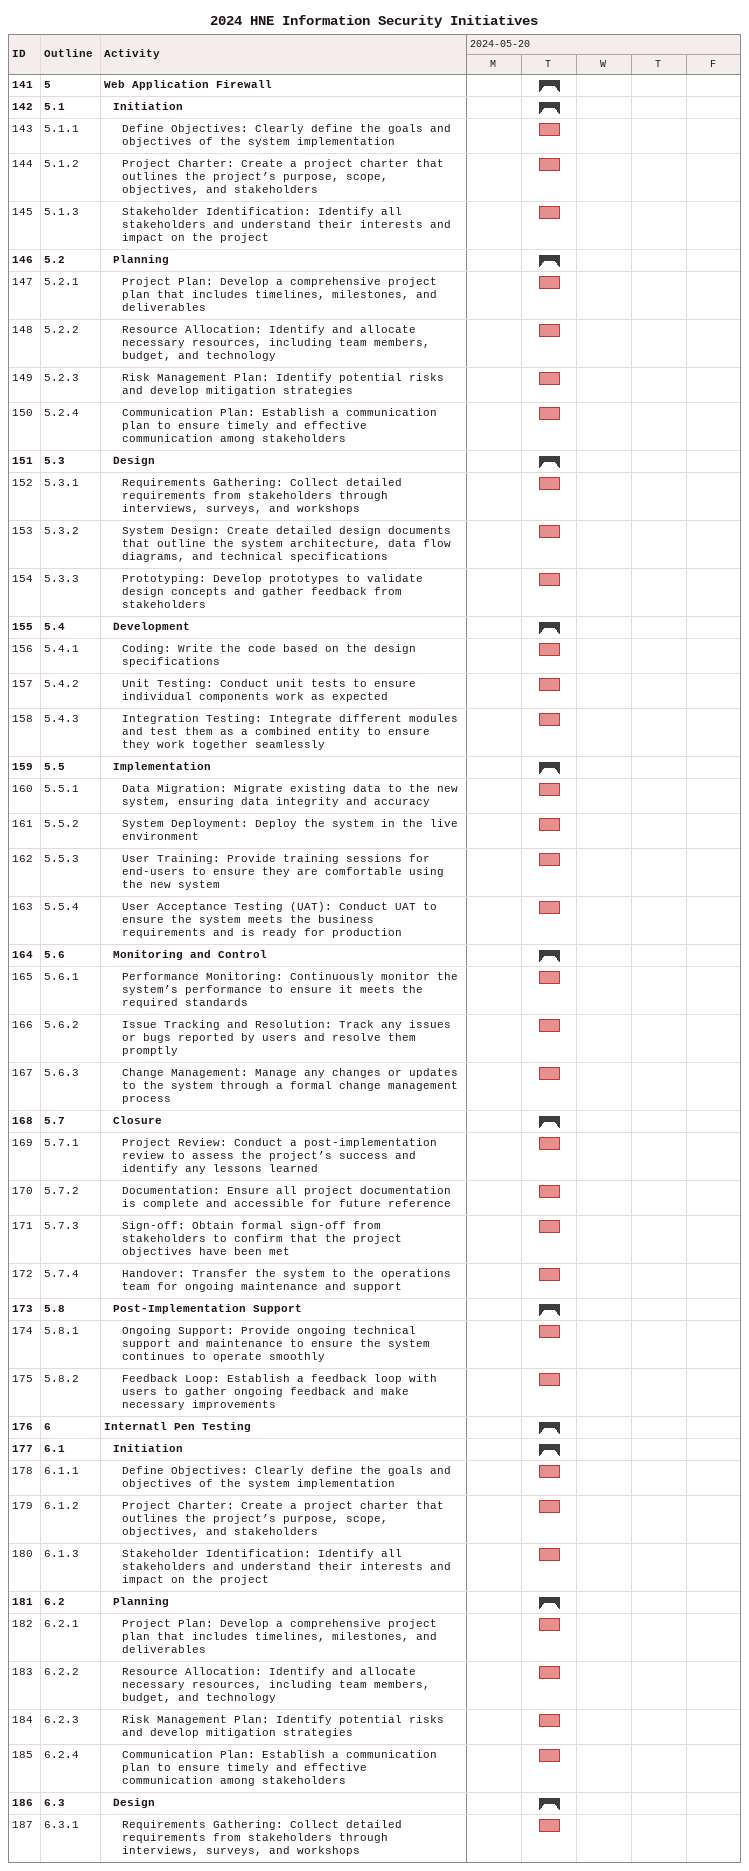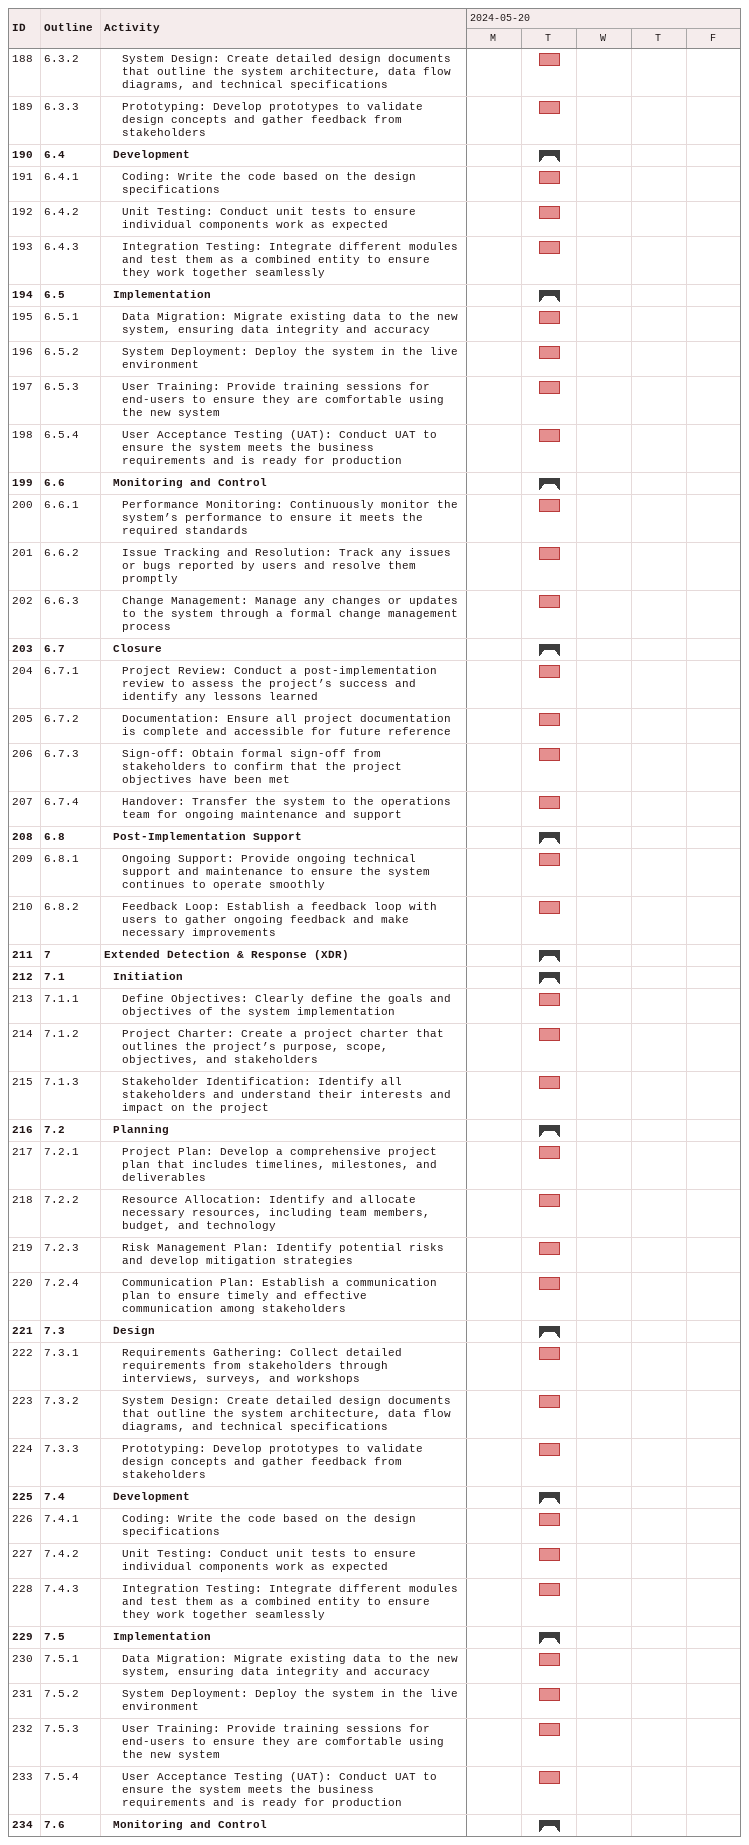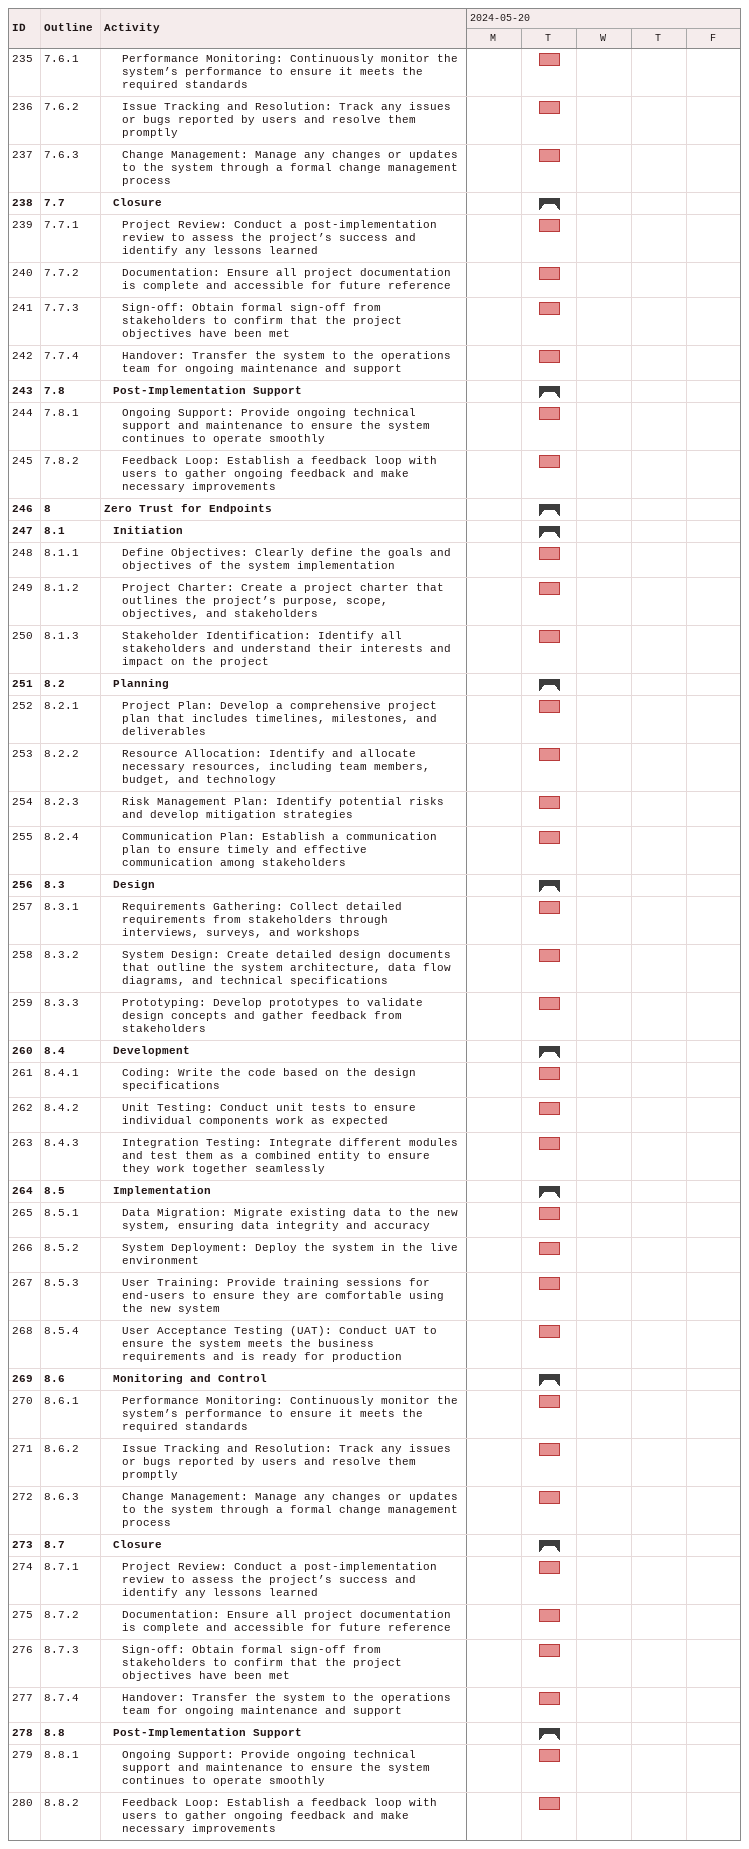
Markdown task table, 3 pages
2024 HNE Information Security Initiatives

| ID | WBS | Task | Start | Finish |
|---|---|---|---|---|
| 141 | 5 | **Web Application Firewall** | 2024-05-21 | 2024-05-21 |
| 142 | 5.1 | **Initiation** | 2024-05-21 | 2024-05-21 |
| 143 | 5.1.1 | Define Objectives: Clearly define the goals and objectives of the system implementation | 2024-05-21 | 2024-05-21 |
| 144 | 5.1.2 | Project Charter: Create a project charter that outlines the project’s purpose, scope, objectives, and stakeholders | 2024-05-21 | 2024-05-21 |
| 145 | 5.1.3 | Stakeholder Identification: Identify all stakeholders and understand their interests and impact on the project | 2024-05-21 | 2024-05-21 |
| 146 | 5.2 | **Planning** | 2024-05-21 | 2024-05-21 |
| 147 | 5.2.1 | Project Plan: Develop a comprehensive project plan that includes timelines, milestones, and deliverables | 2024-05-21 | 2024-05-21 |
| 148 | 5.2.2 | Resource Allocation: Identify and allocate necessary resources, including team members, budget, and technology | 2024-05-21 | 2024-05-21 |
| 149 | 5.2.3 | Risk Management Plan: Identify potential risks and develop mitigation strategies | 2024-05-21 | 2024-05-21 |
| 150 | 5.2.4 | Communication Plan: Establish a communication plan to ensure timely and effective communication among stakeholders | 2024-05-21 | 2024-05-21 |
| 151 | 5.3 | **Design** | 2024-05-21 | 2024-05-21 |
| 152 | 5.3.1 | Requirements Gathering: Collect detailed requirements from stakeholders through interviews, surveys, and workshops | 2024-05-21 | 2024-05-21 |
| 153 | 5.3.2 | System Design: Create detailed design documents that outline the system architecture, data flow diagrams, and technical specifications | 2024-05-21 | 2024-05-21 |
| 154 | 5.3.3 | Prototyping: Develop prototypes to validate design concepts and gather feedback from stakeholders | 2024-05-21 | 2024-05-21 |
| 155 | 5.4 | **Development** | 2024-05-21 | 2024-05-21 |
| 156 | 5.4.1 | Coding: Write the code based on the design specifications | 2024-05-21 | 2024-05-21 |
| 157 | 5.4.2 | Unit Testing: Conduct unit tests to ensure individual components work as expected | 2024-05-21 | 2024-05-21 |
| 158 | 5.4.3 | Integration Testing: Integrate different modules and test them as a combined entity to ensure they work together seamlessly | 2024-05-21 | 2024-05-21 |
| 159 | 5.5 | **Implementation** | 2024-05-21 | 2024-05-21 |
| 160 | 5.5.1 | Data Migration: Migrate existing data to the new system, ensuring data integrity and accuracy | 2024-05-21 | 2024-05-21 |
| 161 | 5.5.2 | System Deployment: Deploy the system in the live environment | 2024-05-21 | 2024-05-21 |
| 162 | 5.5.3 | User Training: Provide training sessions for end-users to ensure they are comfortable using the new system | 2024-05-21 | 2024-05-21 |
| 163 | 5.5.4 | User Acceptance Testing (UAT): Conduct UAT to ensure the system meets the business requirements and is ready for production | 2024-05-21 | 2024-05-21 |
| 164 | 5.6 | **Monitoring and Control** | 2024-05-21 | 2024-05-21 |
| 165 | 5.6.1 | Performance Monitoring: Continuously monitor the system’s performance to ensure it meets the required standards | 2024-05-21 | 2024-05-21 |
| 166 | 5.6.2 | Issue Tracking and Resolution: Track any issues or bugs reported by users and resolve them promptly | 2024-05-21 | 2024-05-21 |
| 167 | 5.6.3 | Change Management: Manage any changes or updates to the system through a formal change management process | 2024-05-21 | 2024-05-21 |
| 168 | 5.7 | **Closure** | 2024-05-21 | 2024-05-21 |
| 169 | 5.7.1 | Project Review: Conduct a post-implementation review to assess the project’s success and identify any lessons learned | 2024-05-21 | 2024-05-21 |
| 170 | 5.7.2 | Documentation: Ensure all project documentation is complete and accessible for future reference | 2024-05-21 | 2024-05-21 |
| 171 | 5.7.3 | Sign-off: Obtain formal sign-off from stakeholders to confirm that the project objectives have been met | 2024-05-21 | 2024-05-21 |
| 172 | 5.7.4 | Handover: Transfer the system to the operations team for ongoing maintenance and support | 2024-05-21 | 2024-05-21 |
| 173 | 5.8 | **Post-Implementation Support** | 2024-05-21 | 2024-05-21 |
| 174 | 5.8.1 | Ongoing Support: Provide ongoing technical support and maintenance to ensure the system continues to operate smoothly | 2024-05-21 | 2024-05-21 |
| 175 | 5.8.2 | Feedback Loop: Establish a feedback loop with users to gather ongoing feedback and make necessary improvements | 2024-05-21 | 2024-05-21 |
| 176 | 6 | **Internatl Pen Testing** | 2024-05-21 | 2024-05-21 |
| 177 | 6.1 | **Initiation** | 2024-05-21 | 2024-05-21 |
| 178 | 6.1.1 | Define Objectives: Clearly define the goals and objectives of the system implementation | 2024-05-21 | 2024-05-21 |
| 179 | 6.1.2 | Project Charter: Create a project charter that outlines the project’s purpose, scope, objectives, and stakeholders | 2024-05-21 | 2024-05-21 |
| 180 | 6.1.3 | Stakeholder Identification: Identify all stakeholders and understand their interests and impact on the project | 2024-05-21 | 2024-05-21 |
| 181 | 6.2 | **Planning** | 2024-05-21 | 2024-05-21 |
| 182 | 6.2.1 | Project Plan: Develop a comprehensive project plan that includes timelines, milestones, and deliverables | 2024-05-21 | 2024-05-21 |
| 183 | 6.2.2 | Resource Allocation: Identify and allocate necessary resources, including team members, budget, and technology | 2024-05-21 | 2024-05-21 |
| 184 | 6.2.3 | Risk Management Plan: Identify potential risks and develop mitigation strategies | 2024-05-21 | 2024-05-21 |
| 185 | 6.2.4 | Communication Plan: Establish a communication plan to ensure timely and effective communication among stakeholders | 2024-05-21 | 2024-05-21 |
| 186 | 6.3 | **Design** | 2024-05-21 | 2024-05-21 |
| 187 | 6.3.1 | Requirements Gathering: Collect detailed requirements from stakeholders through interviews, surveys, and workshops | 2024-05-21 | 2024-05-21 |
| 188 | 6.3.2 | System Design: Create detailed design documents that outline the system architecture, data flow diagrams, and technical specifications | 2024-05-21 | 2024-05-21 |
| 189 | 6.3.3 | Prototyping: Develop prototypes to validate design concepts and gather feedback from stakeholders | 2024-05-21 | 2024-05-21 |
| 190 | 6.4 | **Development** | 2024-05-21 | 2024-05-21 |
| 191 | 6.4.1 | Coding: Write the code based on the design specifications | 2024-05-21 | 2024-05-21 |
| 192 | 6.4.2 | Unit Testing: Conduct unit tests to ensure individual components work as expected | 2024-05-21 | 2024-05-21 |
| 193 | 6.4.3 | Integration Testing: Integrate different modules and test them as a combined entity to ensure they work together seamlessly | 2024-05-21 | 2024-05-21 |
| 194 | 6.5 | **Implementation** | 2024-05-21 | 2024-05-21 |
| 195 | 6.5.1 | Data Migration: Migrate existing data to the new system, ensuring data integrity and accuracy | 2024-05-21 | 2024-05-21 |
| 196 | 6.5.2 | System Deployment: Deploy the system in the live environment | 2024-05-21 | 2024-05-21 |
| 197 | 6.5.3 | User Training: Provide training sessions for end-users to ensure they are comfortable using the new system | 2024-05-21 | 2024-05-21 |
| 198 | 6.5.4 | User Acceptance Testing (UAT): Conduct UAT to ensure the system meets the business requirements and is ready for production | 2024-05-21 | 2024-05-21 |
| 199 | 6.6 | **Monitoring and Control** | 2024-05-21 | 2024-05-21 |
| 200 | 6.6.1 | Performance Monitoring: Continuously monitor the system’s performance to ensure it meets the required standards | 2024-05-21 | 2024-05-21 |
| 201 | 6.6.2 | Issue Tracking and Resolution: Track any issues or bugs reported by users and resolve them promptly | 2024-05-21 | 2024-05-21 |
| 202 | 6.6.3 | Change Management: Manage any changes or updates to the system through a formal change management process | 2024-05-21 | 2024-05-21 |
| 203 | 6.7 | **Closure** | 2024-05-21 | 2024-05-21 |
| 204 | 6.7.1 | Project Review: Conduct a post-implementation review to assess the project’s success and identify any lessons learned | 2024-05-21 | 2024-05-21 |
| 205 | 6.7.2 | Documentation: Ensure all project documentation is complete and accessible for future reference | 2024-05-21 | 2024-05-21 |
| 206 | 6.7.3 | Sign-off: Obtain formal sign-off from stakeholders to confirm that the project objectives have been met | 2024-05-21 | 2024-05-21 |
| 207 | 6.7.4 | Handover: Transfer the system to the operations team for ongoing maintenance and support | 2024-05-21 | 2024-05-21 |
| 208 | 6.8 | **Post-Implementation Support** | 2024-05-21 | 2024-05-21 |
| 209 | 6.8.1 | Ongoing Support: Provide ongoing technical support and maintenance to ensure the system continues to operate smoothly | 2024-05-21 | 2024-05-21 |
| 210 | 6.8.2 | Feedback Loop: Establish a feedback loop with users to gather ongoing feedback and make necessary improvements | 2024-05-21 | 2024-05-21 |
| 211 | 7 | **Extended Detection & Response (XDR)** | 2024-05-21 | 2024-05-21 |
| 212 | 7.1 | **Initiation** | 2024-05-21 | 2024-05-21 |
| 213 | 7.1.1 | Define Objectives: Clearly define the goals and objectives of the system implementation | 2024-05-21 | 2024-05-21 |
| 214 | 7.1.2 | Project Charter: Create a project charter that outlines the project’s purpose, scope, objectives, and stakeholders | 2024-05-21 | 2024-05-21 |
| 215 | 7.1.3 | Stakeholder Identification: Identify all stakeholders and understand their interests and impact on the project | 2024-05-21 | 2024-05-21 |
| 216 | 7.2 | **Planning** | 2024-05-21 | 2024-05-21 |
| 217 | 7.2.1 | Project Plan: Develop a comprehensive project plan that includes timelines, milestones, and deliverables | 2024-05-21 | 2024-05-21 |
| 218 | 7.2.2 | Resource Allocation: Identify and allocate necessary resources, including team members, budget, and technology | 2024-05-21 | 2024-05-21 |
| 219 | 7.2.3 | Risk Management Plan: Identify potential risks and develop mitigation strategies | 2024-05-21 | 2024-05-21 |
| 220 | 7.2.4 | Communication Plan: Establish a communication plan to ensure timely and effective communication among stakeholders | 2024-05-21 | 2024-05-21 |
| 221 | 7.3 | **Design** | 2024-05-21 | 2024-05-21 |
| 222 | 7.3.1 | Requirements Gathering: Collect detailed requirements from stakeholders through interviews, surveys, and workshops | 2024-05-21 | 2024-05-21 |
| 223 | 7.3.2 | System Design: Create detailed design documents that outline the system architecture, data flow diagrams, and technical specifications | 2024-05-21 | 2024-05-21 |
| 224 | 7.3.3 | Prototyping: Develop prototypes to validate design concepts and gather feedback from stakeholders | 2024-05-21 | 2024-05-21 |
| 225 | 7.4 | **Development** | 2024-05-21 | 2024-05-21 |
| 226 | 7.4.1 | Coding: Write the code based on the design specifications | 2024-05-21 | 2024-05-21 |
| 227 | 7.4.2 | Unit Testing: Conduct unit tests to ensure individual components work as expected | 2024-05-21 | 2024-05-21 |
| 228 | 7.4.3 | Integration Testing: Integrate different modules and test them as a combined entity to ensure they work together seamlessly | 2024-05-21 | 2024-05-21 |
| 229 | 7.5 | **Implementation** | 2024-05-21 | 2024-05-21 |
| 230 | 7.5.1 | Data Migration: Migrate existing data to the new system, ensuring data integrity and accuracy | 2024-05-21 | 2024-05-21 |
| 231 | 7.5.2 | System Deployment: Deploy the system in the live environment | 2024-05-21 | 2024-05-21 |
| 232 | 7.5.3 | User Training: Provide training sessions for end-users to ensure they are comfortable using the new system | 2024-05-21 | 2024-05-21 |
| 233 | 7.5.4 | User Acceptance Testing (UAT): Conduct UAT to ensure the system meets the business requirements and is ready for production | 2024-05-21 | 2024-05-21 |
| 234 | 7.6 | **Monitoring and Control** | 2024-05-21 | 2024-05-21 |
| 235 | 7.6.1 | Performance Monitoring: Continuously monitor the system’s performance to ensure it meets the required standards | 2024-05-21 | 2024-05-21 |
| 236 | 7.6.2 | Issue Tracking and Resolution: Track any issues or bugs reported by users and resolve them promptly | 2024-05-21 | 2024-05-21 |
| 237 | 7.6.3 | Change Management: Manage any changes or updates to the system through a formal change management process | 2024-05-21 | 2024-05-21 |
| 238 | 7.7 | **Closure** | 2024-05-21 | 2024-05-21 |
| 239 | 7.7.1 | Project Review: Conduct a post-implementation review to assess the project’s success and identify any lessons learned | 2024-05-21 | 2024-05-21 |
| 240 | 7.7.2 | Documentation: Ensure all project documentation is complete and accessible for future reference | 2024-05-21 | 2024-05-21 |
| 241 | 7.7.3 | Sign-off: Obtain formal sign-off from stakeholders to confirm that the project objectives have been met | 2024-05-21 | 2024-05-21 |
| 242 | 7.7.4 | Handover: Transfer the system to the operations team for ongoing maintenance and support | 2024-05-21 | 2024-05-21 |
| 243 | 7.8 | **Post-Implementation Support** | 2024-05-21 | 2024-05-21 |
| 244 | 7.8.1 | Ongoing Support: Provide ongoing technical support and maintenance to ensure the system continues to operate smoothly | 2024-05-21 | 2024-05-21 |
| 245 | 7.8.2 | Feedback Loop: Establish a feedback loop with users to gather ongoing feedback and make necessary improvements | 2024-05-21 | 2024-05-21 |
| 246 | 8 | **Zero Trust for Endpoints** | 2024-05-21 | 2024-05-21 |
| 247 | 8.1 | **Initiation** | 2024-05-21 | 2024-05-21 |
| 248 | 8.1.1 | Define Objectives: Clearly define the goals and objectives of the system implementation | 2024-05-21 | 2024-05-21 |
| 249 | 8.1.2 | Project Charter: Create a project charter that outlines the project’s purpose, scope, objectives, and stakeholders | 2024-05-21 | 2024-05-21 |
| 250 | 8.1.3 | Stakeholder Identification: Identify all stakeholders and understand their interests and impact on the project | 2024-05-21 | 2024-05-21 |
| 251 | 8.2 | **Planning** | 2024-05-21 | 2024-05-21 |
| 252 | 8.2.1 | Project Plan: Develop a comprehensive project plan that includes timelines, milestones, and deliverables | 2024-05-21 | 2024-05-21 |
| 253 | 8.2.2 | Resource Allocation: Identify and allocate necessary resources, including team members, budget, and technology | 2024-05-21 | 2024-05-21 |
| 254 | 8.2.3 | Risk Management Plan: Identify potential risks and develop mitigation strategies | 2024-05-21 | 2024-05-21 |
| 255 | 8.2.4 | Communication Plan: Establish a communication plan to ensure timely and effective communication among stakeholders | 2024-05-21 | 2024-05-21 |
| 256 | 8.3 | **Design** | 2024-05-21 | 2024-05-21 |
| 257 | 8.3.1 | Requirements Gathering: Collect detailed requirements from stakeholders through interviews, surveys, and workshops | 2024-05-21 | 2024-05-21 |
| 258 | 8.3.2 | System Design: Create detailed design documents that outline the system architecture, data flow diagrams, and technical specifications | 2024-05-21 | 2024-05-21 |
| 259 | 8.3.3 | Prototyping: Develop prototypes to validate design concepts and gather feedback from stakeholders | 2024-05-21 | 2024-05-21 |
| 260 | 8.4 | **Development** | 2024-05-21 | 2024-05-21 |
| 261 | 8.4.1 | Coding: Write the code based on the design specifications | 2024-05-21 | 2024-05-21 |
| 262 | 8.4.2 | Unit Testing: Conduct unit tests to ensure individual components work as expected | 2024-05-21 | 2024-05-21 |
| 263 | 8.4.3 | Integration Testing: Integrate different modules and test them as a combined entity to ensure they work together seamlessly | 2024-05-21 | 2024-05-21 |
| 264 | 8.5 | **Implementation** | 2024-05-21 | 2024-05-21 |
| 265 | 8.5.1 | Data Migration: Migrate existing data to the new system, ensuring data integrity and accuracy | 2024-05-21 | 2024-05-21 |
| 266 | 8.5.2 | System Deployment: Deploy the system in the live environment | 2024-05-21 | 2024-05-21 |
| 267 | 8.5.3 | User Training: Provide training sessions for end-users to ensure they are comfortable using the new system | 2024-05-21 | 2024-05-21 |
| 268 | 8.5.4 | User Acceptance Testing (UAT): Conduct UAT to ensure the system meets the business requirements and is ready for production | 2024-05-21 | 2024-05-21 |
| 269 | 8.6 | **Monitoring and Control** | 2024-05-21 | 2024-05-21 |
| 270 | 8.6.1 | Performance Monitoring: Continuously monitor the system’s performance to ensure it meets the required standards | 2024-05-21 | 2024-05-21 |
| 271 | 8.6.2 | Issue Tracking and Resolution: Track any issues or bugs reported by users and resolve them promptly | 2024-05-21 | 2024-05-21 |
| 272 | 8.6.3 | Change Management: Manage any changes or updates to the system through a formal change management process | 2024-05-21 | 2024-05-21 |
| 273 | 8.7 | **Closure** | 2024-05-21 | 2024-05-21 |
| 274 | 8.7.1 | Project Review: Conduct a post-implementation review to assess the project’s success and identify any lessons learned | 2024-05-21 | 2024-05-21 |
| 275 | 8.7.2 | Documentation: Ensure all project documentation is complete and accessible for future reference | 2024-05-21 | 2024-05-21 |
| 276 | 8.7.3 | Sign-off: Obtain formal sign-off from stakeholders to confirm that the project objectives have been met | 2024-05-21 | 2024-05-21 |
| 277 | 8.7.4 | Handover: Transfer the system to the operations team for ongoing maintenance and support | 2024-05-21 | 2024-05-21 |
| 278 | 8.8 | **Post-Implementation Support** | 2024-05-21 | 2024-05-21 |
| 279 | 8.8.1 | Ongoing Support: Provide ongoing technical support and maintenance to ensure the system continues to operate smoothly | 2024-05-21 | 2024-05-21 |
| 280 | 8.8.2 | Feedback Loop: Establish a feedback loop with users to gather ongoing feedback and make necessary improvements | 2024-05-21 | 2024-05-21 |
